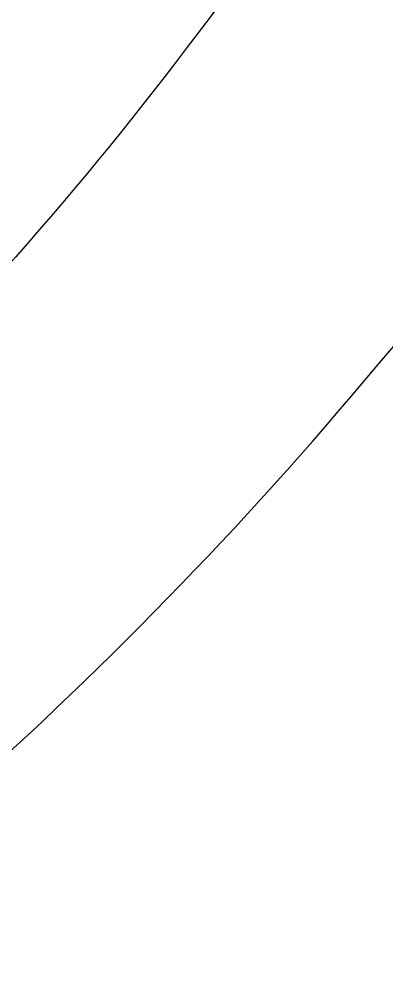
# Model space of a CAD drawing. Header units: millimetres. Extents: x 0 to 627661, y -95767 to 300888.
# Drawn here: x 508919.418 to 508920.412, y 26005.478 to 26008.092 of the extents above; entities that cross this region are included whole.
import ezdxf
from ezdxf.enums import TextEntityAlignment as Align

# ---------------------------------------------------------------- set-up
doc = ezdxf.new("R2018")
doc.units = ezdxf.units.MM
for name, color, linetype, lineweight in [('АР_Маркер экспликации', 239, 'Continuous', 13), ('АР_Номер помещения', 250, 'Continuous', 9), ('АР_Размеры', 175, 'Continuous', 9), ('АР_Сущ Несущая стена', 250, 'Continuous', 50)]:
    doc.layers.add(name, color=color, linetype=linetype, lineweight=lineweight)
doc.layers.add('АР_Названия помещений', color=124, linetype='Continuous', lineweight=5, plot=False)
doc.layers.add('АР_Помещения_площадь', color=19, linetype='Continuous', lineweight=9, plot=False)
doc.styles.add('ISOCPEUR', font='', dxfattribs={"height": 250})
doc.styles.get("Standard").update_dxf_attribs({"font": 'GOST.TTF'})
doc.styles.get('ISOCPEUR').set_extended_font_data('ISOCPEUR', italic=True)

# ---------------------------------------------------------------- blocks, each defined once
blk = doc.blocks.new('*U87')
at = {"color": 7, "style": 'ISOCPEUR', "width": 0.7, "flags": 1}
blk.add_attdef('КАТЕГОРИЯ', (-499.1655, -2092.1864), '', height=250, dxfattribs=at)
at = {"layer": 'АР_Номер помещения', "color": 7, "style": 'ISOCPEUR', "width": 0.7}
blk.add_attdef('НОМЕР_ПОМЕЩЕНИЯ', text='', height=300, dxfattribs=at).set_placement((-13874.5004, 6637.5515), align=Align.MIDDLE_CENTER)
at = {"layer": 'АР_Помещения_площадь', "color": 7, "lineweight": 30, "width": 0.7, "flags": 104}
blk.add_attdef('ИМЯ_ПОМЕЩЕНИЯ', text='', height=100, dxfattribs=at).set_placement((157.6277, 1217.1414), align=Align.MIDDLE_CENTER)
at = {"layer": 'АР_Помещения_площадь', "color": 7, "style": 'ISOCPEUR', "width": 0.7}
blk.add_attdef('ПЛОЩАДЬ_ПОМЕЩЕНИЯ', text='', height=200, dxfattribs=at).set_placement((-12654.5821, 407.6716), align=Align.MIDDLE_RIGHT)
blk = doc.blocks.new('*U85')
at = {"color": 7, "style": 'ISOCPEUR', "width": 0.7, "flags": 1}
blk.add_attdef('КАТЕГОРИЯ', (-499.1655, -2092.1864), '', height=250, dxfattribs=at)
at = {"layer": 'АР_Номер помещения', "color": 7, "style": 'ISOCPEUR', "width": 0.7}
blk.add_attdef('НОМЕР_ПОМЕЩЕНИЯ', text='', height=300, dxfattribs=at).set_placement((-17424.9012, 1870.773), align=Align.MIDDLE_CENTER)
at = {"layer": 'АР_Помещения_площадь', "color": 7, "lineweight": 30, "width": 0.7, "flags": 104}
blk.add_attdef('ИМЯ_ПОМЕЩЕНИЯ', text='', height=100, dxfattribs=at).set_placement((157.6277, 1217.1414), align=Align.MIDDLE_CENTER)
at = {"layer": 'АР_Помещения_площадь', "color": 7, "style": 'ISOCPEUR', "width": 0.7}
blk.add_attdef('ПЛОЩАДЬ_ПОМЕЩЕНИЯ', text='', height=200, dxfattribs=at).set_placement((-12452.8113, 399.3563), align=Align.MIDDLE_RIGHT)

msp = doc.modelspace()

# ---------------------------------------------------------------- linework, layer by layer
at = {"layer": 'АР_Размеры', "color": 5, "lineweight": 9, "ltscale": 100, "transparency": 33554687}
msp.add_lwpolyline([(508915.7177, 26015.3198), (508916.973, 26008.2368, 0.430028), (508917.3294, 26007.9724), (508918.0497, 26008.1001, 0.109814), (508918.1715, 26008.1507), (508920.0635, 26009.3528, -0.800036), (508920.5036, 26008.9529, -0.079083), (508918.5042, 26006.5462, 0.348803), (508918.3343, 26006.0782, 0.436125), (508919.2059, 26005.9371, 0.038423), (508920.3855, 26007.1488, -0.086853), (508921.9952, 26008.4981, -0.346763), (508922.3695, 26008.4498), (508922.9773, 26007.8146, 0.527877), (508923.4729, 26007.9024)], format="xyb", dxfattribs=at)
msp.add_lwpolyline([(508915.7177, 26015.3198), (508916.973, 26008.2368, 0.430028), (508917.3294, 26007.9724), (508918.0497, 26008.1001, 0.109814), (508918.1715, 26008.1507), (508920.0635, 26009.3528, -0.800036), (508920.5036, 26008.9529, -0.079083), (508918.5042, 26006.5462, 0.348803), (508918.3343, 26006.0782, 0.436125), (508919.2059, 26005.9371, 0.038423), (508920.3855, 26007.1488, -0.086853), (508921.9952, 26008.4981, -0.346763), (508922.3695, 26008.4498), (508922.9773, 26007.8146, 0.527877), (508923.4729, 26007.9024)], format="xyb", dxfattribs=at)
msp.add_lwpolyline([(508915.7177, 26015.3198), (508916.973, 26008.2368, 0.430028), (508917.3294, 26007.9724), (508918.0497, 26008.1001, 0.109814), (508918.1715, 26008.1507), (508920.0635, 26009.3528, -0.800036), (508920.5036, 26008.9529, -0.079083), (508918.5042, 26006.5462, 0.348803), (508918.3343, 26006.0782, 0.436125), (508919.2059, 26005.9371, 0.038423), (508920.3855, 26007.1488, -0.086853), (508921.9952, 26008.4981, -0.346763), (508922.3695, 26008.4498), (508922.9773, 26007.8146, 0.527877), (508923.4729, 26007.9024)], format="xyb", dxfattribs=at)
msp.add_lwpolyline([(508915.7177, 26015.3198), (508916.973, 26008.2368, 0.430028), (508917.3294, 26007.9724), (508918.0497, 26008.1001, 0.109814), (508918.1715, 26008.1507), (508920.0635, 26009.3528, -0.800036), (508920.5036, 26008.9529, -0.079083), (508918.5042, 26006.5462, 0.348803), (508918.3343, 26006.0782, 0.436125), (508919.2059, 26005.9371, 0.038423), (508920.3855, 26007.1488, -0.086853), (508921.9952, 26008.4981, -0.346763), (508922.3695, 26008.4498), (508922.9773, 26007.8146, 0.527877), (508923.4729, 26007.9024)], format="xyb", dxfattribs=at)
msp.add_lwpolyline([(508915.7177, 26015.3198), (508916.973, 26008.2368, 0.430028), (508917.3294, 26007.9724), (508918.0497, 26008.1001, 0.109814), (508918.1715, 26008.1507), (508920.0635, 26009.3528, -0.800036), (508920.5036, 26008.9529, -0.079083), (508918.5042, 26006.5462, 0.348803), (508918.3343, 26006.0782, 0.436125), (508919.2059, 26005.9371, 0.038423), (508920.3855, 26007.1488, -0.086853), (508921.9952, 26008.4981, -0.346763), (508922.3695, 26008.4498), (508922.9773, 26007.8146, 0.527877), (508923.4729, 26007.9024)], format="xyb", dxfattribs=at)
msp.add_lwpolyline([(508915.7177, 26015.3198), (508916.973, 26008.2368, 0.430028), (508917.3294, 26007.9724), (508918.0497, 26008.1001, 0.109814), (508918.1715, 26008.1507), (508920.0635, 26009.3528, -0.800036), (508920.5036, 26008.9529, -0.079083), (508918.5042, 26006.5462, 0.348803), (508918.3343, 26006.0782, 0.436125), (508919.2059, 26005.9371, 0.038423), (508920.3855, 26007.1488, -0.086853), (508921.9952, 26008.4981, -0.346763), (508922.3695, 26008.4498), (508922.9773, 26007.8146, 0.527877), (508923.4729, 26007.9024)], format="xyb", dxfattribs=at)
msp.add_lwpolyline([(508915.7177, 26015.3198), (508916.973, 26008.2368, 0.430028), (508917.3294, 26007.9724), (508918.0497, 26008.1001, 0.109814), (508918.1715, 26008.1507), (508920.0635, 26009.3528, -0.800036), (508920.5036, 26008.9529, -0.079083), (508918.5042, 26006.5462, 0.348803), (508918.3343, 26006.0782, 0.436125), (508919.2059, 26005.9371, 0.038423), (508920.3855, 26007.1488, -0.086853), (508921.9952, 26008.4981, -0.346763), (508922.3695, 26008.4498), (508922.9773, 26007.8146, 0.527877), (508923.4729, 26007.9024)], format="xyb", dxfattribs=at)
msp.add_lwpolyline([(508915.7177, 26015.3198), (508916.973, 26008.2368, 0.430028), (508917.3294, 26007.9724), (508918.0497, 26008.1001, 0.109814), (508918.1715, 26008.1507), (508920.0635, 26009.3528, -0.800036), (508920.5036, 26008.9529, -0.079083), (508918.5042, 26006.5462, 0.348803), (508918.3343, 26006.0782, 0.436125), (508919.2059, 26005.9371, 0.038423), (508920.3855, 26007.1488, -0.086853), (508921.9952, 26008.4981, -0.346763), (508922.3695, 26008.4498), (508922.9773, 26007.8146, 0.527877), (508923.4729, 26007.9024)], format="xyb", dxfattribs=at)
msp.add_lwpolyline([(508915.7177, 26015.3198), (508916.973, 26008.2368, 0.430028), (508917.3294, 26007.9724), (508918.0497, 26008.1001, 0.109814), (508918.1715, 26008.1507), (508920.0635, 26009.3528, -0.800036), (508920.5036, 26008.9529, -0.079083), (508918.5042, 26006.5462, 0.348803), (508918.3343, 26006.0782, 0.436125), (508919.2059, 26005.9371, 0.038423), (508920.3855, 26007.1488, -0.086853), (508921.9952, 26008.4981, -0.346763), (508922.3695, 26008.4498), (508922.9773, 26007.8146, 0.527877), (508923.4729, 26007.9024)], format="xyb", dxfattribs=at)
msp.add_lwpolyline([(508915.7177, 26015.3198), (508916.973, 26008.2368, 0.430028), (508917.3294, 26007.9724), (508918.0497, 26008.1001, 0.109814), (508918.1715, 26008.1507), (508920.0635, 26009.3528, -0.800036), (508920.5036, 26008.9529, -0.079083), (508918.5042, 26006.5462, 0.348803), (508918.3343, 26006.0782, 0.436125), (508919.2059, 26005.9371, 0.038423), (508920.3855, 26007.1488, -0.086853), (508921.9952, 26008.4981, -0.346763), (508922.3695, 26008.4498), (508922.9773, 26007.8146, 0.527877), (508923.4729, 26007.9024)], format="xyb", dxfattribs=at)
msp.add_lwpolyline([(508915.7177, 26015.3198), (508916.973, 26008.2368, 0.430028), (508917.3294, 26007.9724), (508918.0497, 26008.1001, 0.109814), (508918.1715, 26008.1507), (508920.0635, 26009.3528, -0.800036), (508920.5036, 26008.9529, -0.079083), (508918.5042, 26006.5462, 0.348803), (508918.3343, 26006.0782, 0.436125), (508919.2059, 26005.9371, 0.038423), (508920.3855, 26007.1488, -0.086853), (508921.9952, 26008.4981, -0.346763), (508922.3695, 26008.4498), (508922.9773, 26007.8146, 0.527877), (508923.4729, 26007.9024)], format="xyb", dxfattribs=at)
msp.add_lwpolyline([(508915.7177, 26015.3198), (508916.973, 26008.2368, 0.430028), (508917.3294, 26007.9724), (508918.0497, 26008.1001, 0.109814), (508918.1715, 26008.1507), (508920.0635, 26009.3528, -0.800036), (508920.5036, 26008.9529, -0.079083), (508918.5042, 26006.5462, 0.348803), (508918.3343, 26006.0782, 0.436125), (508919.2059, 26005.9371, 0.038423), (508920.3855, 26007.1488, -0.086853), (508921.9952, 26008.4981, -0.346763), (508922.3695, 26008.4498), (508922.9773, 26007.8146, 0.527877), (508923.4729, 26007.9024)], format="xyb", dxfattribs=at)
msp.add_lwpolyline([(508915.7177, 26015.3198), (508916.973, 26008.2368, 0.430028), (508917.3294, 26007.9724), (508918.0497, 26008.1001, 0.109814), (508918.1715, 26008.1507), (508920.0635, 26009.3528, -0.800036), (508920.5036, 26008.9529, -0.079083), (508918.5042, 26006.5462, 0.348803), (508918.3343, 26006.0782, 0.436125), (508919.2059, 26005.9371, 0.038423), (508920.3855, 26007.1488, -0.086853), (508921.9952, 26008.4981, -0.346763), (508922.3695, 26008.4498), (508922.9773, 26007.8146, 0.527877), (508923.4729, 26007.9024)], format="xyb", dxfattribs=at)
msp.add_lwpolyline([(508915.7177, 26015.3198), (508916.973, 26008.2368, 0.430028), (508917.3294, 26007.9724), (508918.0497, 26008.1001, 0.109814), (508918.1715, 26008.1507), (508920.0635, 26009.3528, -0.800036), (508920.5036, 26008.9529, -0.079083), (508918.5042, 26006.5462, 0.348803), (508918.3343, 26006.0782, 0.436125), (508919.2059, 26005.9371, 0.038423), (508920.3855, 26007.1488, -0.086853), (508921.9952, 26008.4981, -0.346763), (508922.3695, 26008.4498), (508922.9773, 26007.8146, 0.527877), (508923.4729, 26007.9024)], format="xyb", dxfattribs=at)
msp.add_lwpolyline([(508915.7177, 26015.3198), (508916.973, 26008.2368, 0.430028), (508917.3294, 26007.9724), (508918.0497, 26008.1001, 0.109814), (508918.1715, 26008.1507), (508920.0635, 26009.3528, -0.800036), (508920.5036, 26008.9529, -0.079083), (508918.5042, 26006.5462, 0.348803), (508918.3343, 26006.0782, 0.436125), (508919.2059, 26005.9371, 0.038423), (508920.3855, 26007.1488, -0.086853), (508921.9952, 26008.4981, -0.346763), (508922.3695, 26008.4498), (508922.9773, 26007.8146, 0.527877), (508923.4729, 26007.9024)], format="xyb", dxfattribs=at)
msp.add_lwpolyline([(508915.7177, 26015.3198), (508916.973, 26008.2368, 0.430028), (508917.3294, 26007.9724), (508918.0497, 26008.1001, 0.109814), (508918.1715, 26008.1507), (508920.0635, 26009.3528, -0.800036), (508920.5036, 26008.9529, -0.079083), (508918.5042, 26006.5462, 0.348803), (508918.3343, 26006.0782, 0.436125), (508919.2059, 26005.9371, 0.038423), (508920.3855, 26007.1488, -0.086853), (508921.9952, 26008.4981, -0.346763), (508922.3695, 26008.4498), (508922.9773, 26007.8146, 0.527877), (508923.4729, 26007.9024)], format="xyb", dxfattribs=at)
msp.add_lwpolyline([(508915.7177, 26015.3198), (508916.973, 26008.2368, 0.430028), (508917.3294, 26007.9724), (508918.0497, 26008.1001, 0.109814), (508918.1715, 26008.1507), (508920.0635, 26009.3528, -0.800036), (508920.5036, 26008.9529, -0.079083), (508918.5042, 26006.5462, 0.348803), (508918.3343, 26006.0782, 0.436125), (508919.2059, 26005.9371, 0.038423), (508920.3855, 26007.1488, -0.086853), (508921.9952, 26008.4981, -0.346763), (508922.3695, 26008.4498), (508922.9773, 26007.8146, 0.527877), (508923.4729, 26007.9024)], format="xyb", dxfattribs=at)
msp.add_lwpolyline([(508915.7177, 26015.3198), (508916.973, 26008.2368, 0.430028), (508917.3294, 26007.9724), (508918.0497, 26008.1001, 0.109814), (508918.1715, 26008.1507), (508920.0635, 26009.3528, -0.800036), (508920.5036, 26008.9529, -0.079083), (508918.5042, 26006.5462, 0.348803), (508918.3343, 26006.0782, 0.436125), (508919.2059, 26005.9371, 0.038423), (508920.3855, 26007.1488, -0.086853), (508921.9952, 26008.4981, -0.346763), (508922.3695, 26008.4498), (508922.9773, 26007.8146, 0.527877), (508923.4729, 26007.9024)], format="xyb", dxfattribs=at)
msp.add_lwpolyline([(508915.7177, 26015.3198), (508916.973, 26008.2368, 0.430028), (508917.3294, 26007.9724), (508918.0497, 26008.1001, 0.109814), (508918.1715, 26008.1507), (508920.0635, 26009.3528, -0.800036), (508920.5036, 26008.9529, -0.079083), (508918.5042, 26006.5462, 0.348803), (508918.3343, 26006.0782, 0.436125), (508919.2059, 26005.9371, 0.038423), (508920.3855, 26007.1488, -0.086853), (508921.9952, 26008.4981, -0.346763), (508922.3695, 26008.4498), (508922.9773, 26007.8146, 0.527877), (508923.4729, 26007.9024)], format="xyb", dxfattribs=at)
msp.add_lwpolyline([(508915.7177, 26015.3198), (508916.973, 26008.2368, 0.430028), (508917.3294, 26007.9724), (508918.0497, 26008.1001, 0.109814), (508918.1715, 26008.1507), (508920.0635, 26009.3528, -0.800036), (508920.5036, 26008.9529, -0.079083), (508918.5042, 26006.5462, 0.348803), (508918.3343, 26006.0782, 0.436125), (508919.2059, 26005.9371, 0.038423), (508920.3855, 26007.1488, -0.086853), (508921.9952, 26008.4981, -0.346763), (508922.3695, 26008.4498), (508922.9773, 26007.8146, 0.527877), (508923.4729, 26007.9024)], format="xyb", dxfattribs=at)
msp.add_lwpolyline([(508915.7177, 26015.3198), (508916.973, 26008.2368, 0.430028), (508917.3294, 26007.9724), (508918.0497, 26008.1001, 0.109814), (508918.1715, 26008.1507), (508920.0635, 26009.3528, -0.800036), (508920.5036, 26008.9529, -0.079083), (508918.5042, 26006.5462, 0.348803), (508918.3343, 26006.0782, 0.436125), (508919.2059, 26005.9371, 0.038423), (508920.3855, 26007.1488, -0.086853), (508921.9952, 26008.4981, -0.346763), (508922.3695, 26008.4498), (508922.9773, 26007.8146, 0.527877), (508923.4729, 26007.9024)], format="xyb", dxfattribs=at)
msp.add_lwpolyline([(508915.7177, 26015.3198), (508916.973, 26008.2368, 0.430028), (508917.3294, 26007.9724), (508918.0497, 26008.1001, 0.109814), (508918.1715, 26008.1507), (508920.0635, 26009.3528, -0.800036), (508920.5036, 26008.9529, -0.079083), (508918.5042, 26006.5462, 0.348803), (508918.3343, 26006.0782, 0.436125), (508919.2059, 26005.9371, 0.038423), (508920.3855, 26007.1488, -0.086853), (508921.9952, 26008.4981, -0.346763), (508922.3695, 26008.4498), (508922.9773, 26007.8146, 0.527877), (508923.4729, 26007.9024)], format="xyb", dxfattribs=at)
msp.add_lwpolyline([(508915.7177, 26015.3198), (508916.973, 26008.2368, 0.430028), (508917.3294, 26007.9724), (508918.0497, 26008.1001, 0.109814), (508918.1715, 26008.1507), (508920.0635, 26009.3528, -0.800036), (508920.5036, 26008.9529, -0.079083), (508918.5042, 26006.5462, 0.348803), (508918.3343, 26006.0782, 0.436125), (508919.2059, 26005.9371, 0.038423), (508920.3855, 26007.1488, -0.086853), (508921.9952, 26008.4981, -0.346763), (508922.3695, 26008.4498), (508922.9773, 26007.8146, 0.527877), (508923.4729, 26007.9024)], format="xyb", dxfattribs=at)
msp.add_lwpolyline([(508915.7177, 26015.3198), (508916.973, 26008.2368, 0.430028), (508917.3294, 26007.9724), (508918.0497, 26008.1001, 0.109814), (508918.1715, 26008.1507), (508920.0635, 26009.3528, -0.800036), (508920.5036, 26008.9529, -0.079083), (508918.5042, 26006.5462, 0.348803), (508918.3343, 26006.0782, 0.436125), (508919.2059, 26005.9371, 0.038423), (508920.3855, 26007.1488, -0.086853), (508921.9952, 26008.4981, -0.346763), (508922.3695, 26008.4498), (508922.9773, 26007.8146, 0.527877), (508923.4729, 26007.9024)], format="xyb", dxfattribs=at)
msp.add_lwpolyline([(508915.7177, 26015.3198), (508916.973, 26008.2368, 0.430028), (508917.3294, 26007.9724), (508918.0497, 26008.1001, 0.109814), (508918.1715, 26008.1507), (508920.0635, 26009.3528, -0.800036), (508920.5036, 26008.9529, -0.079083), (508918.5042, 26006.5462, 0.348803), (508918.3343, 26006.0782, 0.436125), (508919.2059, 26005.9371, 0.038423), (508920.3855, 26007.1488, -0.086853), (508921.9952, 26008.4981, -0.346763), (508922.3695, 26008.4498), (508922.9773, 26007.8146, 0.527877), (508923.4729, 26007.9024)], format="xyb", dxfattribs=at)
msp.add_lwpolyline([(508915.7177, 26015.3198), (508916.973, 26008.2368, 0.430028), (508917.3294, 26007.9724), (508918.0497, 26008.1001, 0.109814), (508918.1715, 26008.1507), (508920.0635, 26009.3528, -0.800036), (508920.5036, 26008.9529, -0.079083), (508918.5042, 26006.5462, 0.348803), (508918.3343, 26006.0782, 0.436125), (508919.2059, 26005.9371, 0.038423), (508920.3855, 26007.1488, -0.086853), (508921.9952, 26008.4981, -0.346763), (508922.3695, 26008.4498), (508922.9773, 26007.8146, 0.527877), (508923.4729, 26007.9024)], format="xyb", dxfattribs=at)
msp.add_lwpolyline([(508915.7177, 26015.3198), (508916.973, 26008.2368, 0.430028), (508917.3294, 26007.9724), (508918.0497, 26008.1001, 0.109814), (508918.1715, 26008.1507), (508920.0635, 26009.3528, -0.800036), (508920.5036, 26008.9529, -0.079083), (508918.5042, 26006.5462, 0.348803), (508918.3343, 26006.0782, 0.436125), (508919.2059, 26005.9371, 0.038423), (508920.3855, 26007.1488, -0.086853), (508921.9952, 26008.4981, -0.346763), (508922.3695, 26008.4498), (508922.9773, 26007.8146, 0.527877), (508923.4729, 26007.9024)], format="xyb", dxfattribs=at)
msp.add_lwpolyline([(508915.7177, 26015.3198), (508916.973, 26008.2368, 0.430028), (508917.3294, 26007.9724), (508918.0497, 26008.1001, 0.109814), (508918.1715, 26008.1507), (508920.0635, 26009.3528, -0.800036), (508920.5036, 26008.9529, -0.079083), (508918.5042, 26006.5462, 0.348803), (508918.3343, 26006.0782, 0.436125), (508919.2059, 26005.9371, 0.038423), (508920.3855, 26007.1488, -0.086853), (508921.9952, 26008.4981, -0.346763), (508922.3695, 26008.4498), (508922.9773, 26007.8146, 0.527877), (508923.4729, 26007.9024)], format="xyb", dxfattribs=at)
msp.add_lwpolyline([(508915.7177, 26015.3198), (508916.973, 26008.2368, 0.430028), (508917.3294, 26007.9724), (508918.0497, 26008.1001, 0.109814), (508918.1715, 26008.1507), (508920.0635, 26009.3528, -0.800036), (508920.5036, 26008.9529, -0.079083), (508918.5042, 26006.5462, 0.348803), (508918.3343, 26006.0782, 0.436125), (508919.2059, 26005.9371, 0.038423), (508920.3855, 26007.1488, -0.086853), (508921.9952, 26008.4981, -0.346763), (508922.3695, 26008.4498), (508922.9773, 26007.8146, 0.527877), (508923.4729, 26007.9024)], format="xyb", dxfattribs=at)
msp.add_lwpolyline([(508915.7177, 26015.3198), (508916.973, 26008.2368, 0.430028), (508917.3294, 26007.9724), (508918.0497, 26008.1001, 0.109814), (508918.1715, 26008.1507), (508920.0635, 26009.3528, -0.800036), (508920.5036, 26008.9529, -0.079083), (508918.5042, 26006.5462, 0.348803), (508918.3343, 26006.0782, 0.436125), (508919.2059, 26005.9371, 0.038423), (508920.3855, 26007.1488, -0.086853), (508921.9952, 26008.4981, -0.346763), (508922.3695, 26008.4498), (508922.9773, 26007.8146, 0.527877), (508923.4729, 26007.9024)], format="xyb", dxfattribs=at)
msp.add_lwpolyline([(508915.7177, 26015.3198), (508916.973, 26008.2368, 0.430028), (508917.3294, 26007.9724), (508918.0497, 26008.1001, 0.109814), (508918.1715, 26008.1507), (508920.0635, 26009.3528, -0.800036), (508920.5036, 26008.9529, -0.079083), (508918.5042, 26006.5462, 0.348803), (508918.3343, 26006.0782, 0.436125), (508919.2059, 26005.9371, 0.038423), (508920.3855, 26007.1488, -0.086853), (508921.9952, 26008.4981, -0.346763), (508922.3695, 26008.4498), (508922.9773, 26007.8146, 0.527877), (508923.4729, 26007.9024)], format="xyb", dxfattribs=at)
msp.add_lwpolyline([(508915.7177, 26015.3198), (508916.973, 26008.2368, 0.430028), (508917.3294, 26007.9724), (508918.0497, 26008.1001, 0.109814), (508918.1715, 26008.1507), (508920.0635, 26009.3528, -0.800036), (508920.5036, 26008.9529, -0.079083), (508918.5042, 26006.5462, 0.348803), (508918.3343, 26006.0782, 0.436125), (508919.2059, 26005.9371, 0.038423), (508920.3855, 26007.1488, -0.086853), (508921.9952, 26008.4981, -0.346763), (508922.3695, 26008.4498), (508922.9773, 26007.8146, 0.527877), (508923.4729, 26007.9024)], format="xyb", dxfattribs=at)
msp.add_lwpolyline([(508915.7177, 26015.3198), (508916.973, 26008.2368, 0.430028), (508917.3294, 26007.9724), (508918.0497, 26008.1001, 0.109814), (508918.1715, 26008.1507), (508920.0635, 26009.3528, -0.800036), (508920.5036, 26008.9529, -0.079083), (508918.5042, 26006.5462, 0.348803), (508918.3343, 26006.0782, 0.436125), (508919.2059, 26005.9371, 0.038423), (508920.3855, 26007.1488, -0.086853), (508921.9952, 26008.4981, -0.346763), (508922.3695, 26008.4498), (508922.9773, 26007.8146, 0.527877), (508923.4729, 26007.9024)], format="xyb", dxfattribs=at)
msp.add_lwpolyline([(508915.7177, 26015.3198), (508916.973, 26008.2368, 0.430028), (508917.3294, 26007.9724), (508918.0497, 26008.1001, 0.109814), (508918.1715, 26008.1507), (508920.0635, 26009.3528, -0.800036), (508920.5036, 26008.9529, -0.079083), (508918.5042, 26006.5462, 0.348803), (508918.3343, 26006.0782, 0.436125), (508919.2059, 26005.9371, 0.038423), (508920.3855, 26007.1488, -0.086853), (508921.9952, 26008.4981, -0.346763), (508922.3695, 26008.4498), (508922.9773, 26007.8146, 0.527877), (508923.4729, 26007.9024)], format="xyb", dxfattribs=at)
msp.add_lwpolyline([(508915.7177, 26015.3198), (508916.973, 26008.2368, 0.430028), (508917.3294, 26007.9724), (508918.0497, 26008.1001, 0.109814), (508918.1715, 26008.1507), (508920.0635, 26009.3528, -0.800036), (508920.5036, 26008.9529, -0.079083), (508918.5042, 26006.5462, 0.348803), (508918.3343, 26006.0782, 0.436125), (508919.2059, 26005.9371, 0.038423), (508920.3855, 26007.1488, -0.086853), (508921.9952, 26008.4981, -0.346763), (508922.3695, 26008.4498), (508922.9773, 26007.8146, 0.527877), (508923.4729, 26007.9024)], format="xyb", dxfattribs=at)
msp.add_lwpolyline([(508915.7177, 26015.3198), (508916.973, 26008.2368, 0.430028), (508917.3294, 26007.9724), (508918.0497, 26008.1001, 0.109814), (508918.1715, 26008.1507), (508920.0635, 26009.3528, -0.800036), (508920.5036, 26008.9529, -0.079083), (508918.5042, 26006.5462, 0.348803), (508918.3343, 26006.0782, 0.436125), (508919.2059, 26005.9371, 0.038423), (508920.3855, 26007.1488, -0.086853), (508921.9952, 26008.4981, -0.346763), (508922.3695, 26008.4498), (508922.9773, 26007.8146, 0.527877), (508923.4729, 26007.9024)], format="xyb", dxfattribs=at)
msp.add_lwpolyline([(508915.7177, 26015.3198), (508916.973, 26008.2368, 0.430028), (508917.3294, 26007.9724), (508918.0497, 26008.1001, 0.109814), (508918.1715, 26008.1507), (508920.0635, 26009.3528, -0.800036), (508920.5036, 26008.9529, -0.079083), (508918.5042, 26006.5462, 0.348803), (508918.3343, 26006.0782, 0.436125), (508919.2059, 26005.9371, 0.038423), (508920.3855, 26007.1488, -0.086853), (508921.9952, 26008.4981, -0.346763), (508922.3695, 26008.4498), (508922.9773, 26007.8146, 0.527877), (508923.4729, 26007.9024)], format="xyb", dxfattribs=at)
msp.add_lwpolyline([(508915.7177, 26015.3198), (508916.973, 26008.2368, 0.430028), (508917.3294, 26007.9724), (508918.0497, 26008.1001, 0.109814), (508918.1715, 26008.1507), (508920.0635, 26009.3528, -0.800036), (508920.5036, 26008.9529, -0.079083), (508918.5042, 26006.5462, 0.348803), (508918.3343, 26006.0782, 0.436125), (508919.2059, 26005.9371, 0.038423), (508920.3855, 26007.1488, -0.086853), (508921.9952, 26008.4981, -0.346763), (508922.3695, 26008.4498), (508922.9773, 26007.8146, 0.527877), (508923.4729, 26007.9024)], format="xyb", dxfattribs=at)
msp.add_lwpolyline([(508915.7177, 26015.3198), (508916.973, 26008.2368, 0.430028), (508917.3294, 26007.9724), (508918.0497, 26008.1001, 0.109814), (508918.1715, 26008.1507), (508920.0635, 26009.3528, -0.800036), (508920.5036, 26008.9529, -0.079083), (508918.5042, 26006.5462, 0.348803), (508918.3343, 26006.0782, 0.436125), (508919.2059, 26005.9371, 0.038423), (508920.3855, 26007.1488, -0.086853), (508921.9952, 26008.4981, -0.346763), (508922.3695, 26008.4498), (508922.9773, 26007.8146, 0.527877), (508923.4729, 26007.9024)], format="xyb", dxfattribs=at)
msp.add_lwpolyline([(508915.7177, 26015.3198), (508916.973, 26008.2368, 0.430028), (508917.3294, 26007.9724), (508918.0497, 26008.1001, 0.109814), (508918.1715, 26008.1507), (508920.0635, 26009.3528, -0.800036), (508920.5036, 26008.9529, -0.079083), (508918.5042, 26006.5462, 0.348803), (508918.3343, 26006.0782, 0.436125), (508919.2059, 26005.9371, 0.038423), (508920.3855, 26007.1488, -0.086853), (508921.9952, 26008.4981, -0.346763), (508922.3695, 26008.4498), (508922.9773, 26007.8146, 0.527877), (508923.4729, 26007.9024)], format="xyb", dxfattribs=at)
msp.add_lwpolyline([(508915.7177, 26015.3198), (508916.973, 26008.2368, 0.430028), (508917.3294, 26007.9724), (508918.0497, 26008.1001, 0.109814), (508918.1715, 26008.1507), (508920.0635, 26009.3528, -0.800036), (508920.5036, 26008.9529, -0.079083), (508918.5042, 26006.5462, 0.348803), (508918.3343, 26006.0782, 0.436125), (508919.2059, 26005.9371, 0.038423), (508920.3855, 26007.1488, -0.086853), (508921.9952, 26008.4981, -0.346763), (508922.3695, 26008.4498), (508922.9773, 26007.8146, 0.527877), (508923.4729, 26007.9024)], format="xyb", dxfattribs=at)
msp.add_lwpolyline([(508915.7177, 26015.3198), (508916.973, 26008.2368, 0.430028), (508917.3294, 26007.9724), (508918.0497, 26008.1001, 0.109814), (508918.1715, 26008.1507), (508920.0635, 26009.3528, -0.800036), (508920.5036, 26008.9529, -0.079083), (508918.5042, 26006.5462, 0.348803), (508918.3343, 26006.0782, 0.436125), (508919.2059, 26005.9371, 0.038423), (508920.3855, 26007.1488, -0.086853), (508921.9952, 26008.4981, -0.346763), (508922.3695, 26008.4498), (508922.9773, 26007.8146, 0.527877), (508923.4729, 26007.9024)], format="xyb", dxfattribs=at)
msp.add_lwpolyline([(508915.7177, 26015.3198), (508916.973, 26008.2368, 0.430028), (508917.3294, 26007.9724), (508918.0497, 26008.1001, 0.109814), (508918.1715, 26008.1507), (508920.0635, 26009.3528, -0.800036), (508920.5036, 26008.9529, -0.079083), (508918.5042, 26006.5462, 0.348803), (508918.3343, 26006.0782, 0.436125), (508919.2059, 26005.9371, 0.038423), (508920.3855, 26007.1488, -0.086853), (508921.9952, 26008.4981, -0.346763), (508922.3695, 26008.4498), (508922.9773, 26007.8146, 0.527877), (508923.4729, 26007.9024)], format="xyb", dxfattribs=at)
msp.add_lwpolyline([(508915.7177, 26015.3198), (508916.973, 26008.2368, 0.430028), (508917.3294, 26007.9724), (508918.0497, 26008.1001, 0.109814), (508918.1715, 26008.1507), (508920.0635, 26009.3528, -0.800036), (508920.5036, 26008.9529, -0.079083), (508918.5042, 26006.5462, 0.348803), (508918.3343, 26006.0782, 0.436125), (508919.2059, 26005.9371, 0.038423), (508920.3855, 26007.1488, -0.086853), (508921.9952, 26008.4981, -0.346763), (508922.3695, 26008.4498), (508922.9773, 26007.8146, 0.527877), (508923.4729, 26007.9024)], format="xyb", dxfattribs=at)
msp.add_lwpolyline([(508915.7177, 26015.3198), (508916.973, 26008.2368, 0.430028), (508917.3294, 26007.9724), (508918.0497, 26008.1001, 0.109814), (508918.1715, 26008.1507), (508920.0635, 26009.3528, -0.800036), (508920.5036, 26008.9529, -0.079083), (508918.5042, 26006.5462, 0.348803), (508918.3343, 26006.0782, 0.436125), (508919.2059, 26005.9371, 0.038423), (508920.3855, 26007.1488, -0.086853), (508921.9952, 26008.4981, -0.346763), (508922.3695, 26008.4498), (508922.9773, 26007.8146, 0.527877), (508923.4729, 26007.9024)], format="xyb", dxfattribs=at)
msp.add_lwpolyline([(508915.7177, 26015.3198), (508916.973, 26008.2368, 0.430028), (508917.3294, 26007.9724), (508918.0497, 26008.1001, 0.109814), (508918.1715, 26008.1507), (508920.0635, 26009.3528, -0.800036), (508920.5036, 26008.9529, -0.079083), (508918.5042, 26006.5462, 0.348803), (508918.3343, 26006.0782, 0.436125), (508919.2059, 26005.9371, 0.038423), (508920.3855, 26007.1488, -0.086853), (508921.9952, 26008.4981, -0.346763), (508922.3695, 26008.4498), (508922.9773, 26007.8146, 0.527877), (508923.4729, 26007.9024)], format="xyb", dxfattribs=at)
msp.add_lwpolyline([(508915.7177, 26015.3198), (508916.973, 26008.2368, 0.430028), (508917.3294, 26007.9724), (508918.0497, 26008.1001, 0.109814), (508918.1715, 26008.1507), (508920.0635, 26009.3528, -0.800036), (508920.5036, 26008.9529, -0.079083), (508918.5042, 26006.5462, 0.348803), (508918.3343, 26006.0782, 0.436125), (508919.2059, 26005.9371, 0.038423), (508920.3855, 26007.1488, -0.086853), (508921.9952, 26008.4981, -0.346763), (508922.3695, 26008.4498), (508922.9773, 26007.8146, 0.527877), (508923.4729, 26007.9024)], format="xyb", dxfattribs=at)
msp.add_lwpolyline([(508915.7177, 26015.3198), (508916.973, 26008.2368, 0.430028), (508917.3294, 26007.9724), (508918.0497, 26008.1001, 0.109814), (508918.1715, 26008.1507), (508920.0635, 26009.3528, -0.800036), (508920.5036, 26008.9529, -0.079083), (508918.5042, 26006.5462, 0.348803), (508918.3343, 26006.0782, 0.436125), (508919.2059, 26005.9371, 0.038423), (508920.3855, 26007.1488, -0.086853), (508921.9952, 26008.4981, -0.346763), (508922.3695, 26008.4498), (508922.9773, 26007.8146, 0.527877), (508923.4729, 26007.9024)], format="xyb", dxfattribs=at)
msp.add_lwpolyline([(508915.7177, 26015.3198), (508916.973, 26008.2368, 0.430028), (508917.3294, 26007.9724), (508918.0497, 26008.1001, 0.109814), (508918.1715, 26008.1507), (508920.0635, 26009.3528, -0.800036), (508920.5036, 26008.9529, -0.079083), (508918.5042, 26006.5462, 0.348803), (508918.3343, 26006.0782, 0.436125), (508919.2059, 26005.9371, 0.038423), (508920.3855, 26007.1488, -0.086853), (508921.9952, 26008.4981, -0.346763), (508922.3695, 26008.4498), (508922.9773, 26007.8146, 0.527877), (508923.4729, 26007.9024)], format="xyb", dxfattribs=at)
msp.add_lwpolyline([(508915.7177, 26015.3198), (508916.973, 26008.2368, 0.430028), (508917.3294, 26007.9724), (508918.0497, 26008.1001, 0.109814), (508918.1715, 26008.1507), (508920.0635, 26009.3528, -0.800036), (508920.5036, 26008.9529, -0.079083), (508918.5042, 26006.5462, 0.348803), (508918.3343, 26006.0782, 0.436125), (508919.2059, 26005.9371, 0.038423), (508920.3855, 26007.1488, -0.086853), (508921.9952, 26008.4981, -0.346763), (508922.3695, 26008.4498), (508922.9773, 26007.8146, 0.527877), (508923.4729, 26007.9024)], format="xyb", dxfattribs=at)
msp.add_lwpolyline([(508915.7177, 26015.3198), (508916.973, 26008.2368, 0.430028), (508917.3294, 26007.9724), (508918.0497, 26008.1001, 0.109814), (508918.1715, 26008.1507), (508920.0635, 26009.3528, -0.800036), (508920.5036, 26008.9529, -0.079083), (508918.5042, 26006.5462, 0.348803), (508918.3343, 26006.0782, 0.436125), (508919.2059, 26005.9371, 0.038423), (508920.3855, 26007.1488, -0.086853), (508921.9952, 26008.4981, -0.346763), (508922.3695, 26008.4498), (508922.9773, 26007.8146, 0.527877), (508923.4729, 26007.9024)], format="xyb", dxfattribs=at)
msp.add_lwpolyline([(508915.7177, 26015.3198), (508916.973, 26008.2368, 0.430028), (508917.3294, 26007.9724), (508918.0497, 26008.1001, 0.109814), (508918.1715, 26008.1507), (508920.0635, 26009.3528, -0.800036), (508920.5036, 26008.9529, -0.079083), (508918.5042, 26006.5462, 0.348803), (508918.3343, 26006.0782, 0.436125), (508919.2059, 26005.9371, 0.038423), (508920.3855, 26007.1488, -0.086853), (508921.9952, 26008.4981, -0.346763), (508922.3695, 26008.4498), (508922.9773, 26007.8146, 0.527877), (508923.4729, 26007.9024)], format="xyb", dxfattribs=at)
msp.add_lwpolyline([(508915.7177, 26015.3198), (508916.973, 26008.2368, 0.430028), (508917.3294, 26007.9724), (508918.0497, 26008.1001, 0.109814), (508918.1715, 26008.1507), (508920.0635, 26009.3528, -0.800036), (508920.5036, 26008.9529, -0.079083), (508918.5042, 26006.5462, 0.348803), (508918.3343, 26006.0782, 0.436125), (508919.2059, 26005.9371, 0.038423), (508920.3855, 26007.1488, -0.086853), (508921.9952, 26008.4981, -0.346763), (508922.3695, 26008.4498), (508922.9773, 26007.8146, 0.527877), (508923.4729, 26007.9024)], format="xyb", dxfattribs=at)
msp.add_lwpolyline([(508915.7177, 26015.3198), (508916.973, 26008.2368, 0.430028), (508917.3294, 26007.9724), (508918.0497, 26008.1001, 0.109814), (508918.1715, 26008.1507), (508920.0635, 26009.3528, -0.800036), (508920.5036, 26008.9529, -0.079083), (508918.5042, 26006.5462, 0.348803), (508918.3343, 26006.0782, 0.436125), (508919.2059, 26005.9371, 0.038423), (508920.3855, 26007.1488, -0.086853), (508921.9952, 26008.4981, -0.346763), (508922.3695, 26008.4498), (508922.9773, 26007.8146, 0.527877), (508923.4729, 26007.9024)], format="xyb", dxfattribs=at)
msp.add_lwpolyline([(508915.7177, 26015.3198), (508916.973, 26008.2368, 0.430028), (508917.3294, 26007.9724), (508918.0497, 26008.1001, 0.109814), (508918.1715, 26008.1507), (508920.0635, 26009.3528, -0.800036), (508920.5036, 26008.9529, -0.079083), (508918.5042, 26006.5462, 0.348803), (508918.3343, 26006.0782, 0.436125), (508919.2059, 26005.9371, 0.038423), (508920.3855, 26007.1488, -0.086853), (508921.9952, 26008.4981, -0.346763), (508922.3695, 26008.4498), (508922.9773, 26007.8146, 0.527877), (508923.4729, 26007.9024)], format="xyb", dxfattribs=at)
msp.add_lwpolyline([(508915.7177, 26015.3198), (508916.973, 26008.2368, 0.430028), (508917.3294, 26007.9724), (508918.0497, 26008.1001, 0.109814), (508918.1715, 26008.1507), (508920.0635, 26009.3528, -0.800036), (508920.5036, 26008.9529, -0.079083), (508918.5042, 26006.5462, 0.348803), (508918.3343, 26006.0782, 0.436125), (508919.2059, 26005.9371, 0.038423), (508920.3855, 26007.1488, -0.086853), (508921.9952, 26008.4981, -0.346763), (508922.3695, 26008.4498), (508922.9773, 26007.8146, 0.527877), (508923.4729, 26007.9024)], format="xyb", dxfattribs=at)
msp.add_lwpolyline([(508915.7177, 26015.3198), (508916.973, 26008.2368, 0.430028), (508917.3294, 26007.9724), (508918.0497, 26008.1001, 0.109814), (508918.1715, 26008.1507), (508920.0635, 26009.3528, -0.800036), (508920.5036, 26008.9529, -0.079083), (508918.5042, 26006.5462, 0.348803), (508918.3343, 26006.0782, 0.436125), (508919.2059, 26005.9371, 0.038423), (508920.3855, 26007.1488, -0.086853), (508921.9952, 26008.4981, -0.346763), (508922.3695, 26008.4498), (508922.9773, 26007.8146, 0.527877), (508923.4729, 26007.9024)], format="xyb", dxfattribs=at)
msp.add_lwpolyline([(508915.7177, 26015.3198), (508916.973, 26008.2368, 0.430028), (508917.3294, 26007.9724), (508918.0497, 26008.1001, 0.109814), (508918.1715, 26008.1507), (508920.0635, 26009.3528, -0.800036), (508920.5036, 26008.9529, -0.079083), (508918.5042, 26006.5462, 0.348803), (508918.3343, 26006.0782, 0.436125), (508919.2059, 26005.9371, 0.038423), (508920.3855, 26007.1488, -0.086853), (508921.9952, 26008.4981, -0.346763), (508922.3695, 26008.4498), (508922.9773, 26007.8146, 0.527877), (508923.4729, 26007.9024)], format="xyb", dxfattribs=at)
msp.add_lwpolyline([(508915.7177, 26015.3198), (508916.973, 26008.2368, 0.430028), (508917.3294, 26007.9724), (508918.0497, 26008.1001, 0.109814), (508918.1715, 26008.1507), (508920.0635, 26009.3528, -0.800036), (508920.5036, 26008.9529, -0.079083), (508918.5042, 26006.5462, 0.348803), (508918.3343, 26006.0782, 0.436125), (508919.2059, 26005.9371, 0.038423), (508920.3855, 26007.1488, -0.086853), (508921.9952, 26008.4981, -0.346763), (508922.3695, 26008.4498), (508922.9773, 26007.8146, 0.527877), (508923.4729, 26007.9024)], format="xyb", dxfattribs=at)
msp.add_lwpolyline([(508915.7177, 26015.3198), (508916.973, 26008.2368, 0.430028), (508917.3294, 26007.9724), (508918.0497, 26008.1001, 0.109814), (508918.1715, 26008.1507), (508920.0635, 26009.3528, -0.800036), (508920.5036, 26008.9529, -0.079083), (508918.5042, 26006.5462, 0.348803), (508918.3343, 26006.0782, 0.436125), (508919.2059, 26005.9371, 0.038423), (508920.3855, 26007.1488, -0.086853), (508921.9952, 26008.4981, -0.346763), (508922.3695, 26008.4498), (508922.9773, 26007.8146, 0.527877), (508923.4729, 26007.9024)], format="xyb", dxfattribs=at)
msp.add_lwpolyline([(508915.7177, 26015.3198), (508916.973, 26008.2368, 0.430028), (508917.3294, 26007.9724), (508918.0497, 26008.1001, 0.109814), (508918.1715, 26008.1507), (508920.0635, 26009.3528, -0.800036), (508920.5036, 26008.9529, -0.079083), (508918.5042, 26006.5462, 0.348803), (508918.3343, 26006.0782, 0.436125), (508919.2059, 26005.9371, 0.038423), (508920.3855, 26007.1488, -0.086853), (508921.9952, 26008.4981, -0.346763), (508922.3695, 26008.4498), (508922.9773, 26007.8146, 0.527877), (508923.4729, 26007.9024)], format="xyb", dxfattribs=at)
msp.add_lwpolyline([(508915.7177, 26015.3198), (508916.973, 26008.2368, 0.430028), (508917.3294, 26007.9724), (508918.0497, 26008.1001, 0.109814), (508918.1715, 26008.1507), (508920.0635, 26009.3528, -0.800036), (508920.5036, 26008.9529, -0.079083), (508918.5042, 26006.5462, 0.348803), (508918.3343, 26006.0782, 0.436125), (508919.2059, 26005.9371, 0.038423), (508920.3855, 26007.1488, -0.086853), (508921.9952, 26008.4981, -0.346763), (508922.3695, 26008.4498), (508922.9773, 26007.8146, 0.527877), (508923.4729, 26007.9024)], format="xyb", dxfattribs=at)
msp.add_lwpolyline([(508915.7177, 26015.3198), (508916.973, 26008.2368, 0.430028), (508917.3294, 26007.9724), (508918.0497, 26008.1001, 0.109814), (508918.1715, 26008.1507), (508920.0635, 26009.3528, -0.800036), (508920.5036, 26008.9529, -0.079083), (508918.5042, 26006.5462, 0.348803), (508918.3343, 26006.0782, 0.436125), (508919.2059, 26005.9371, 0.038423), (508920.3855, 26007.1488, -0.086853), (508921.9952, 26008.4981, -0.346763), (508922.3695, 26008.4498), (508922.9773, 26007.8146, 0.527877), (508923.4729, 26007.9024)], format="xyb", dxfattribs=at)
msp.add_lwpolyline([(508915.7177, 26015.3198), (508916.973, 26008.2368, 0.430028), (508917.3294, 26007.9724), (508918.0497, 26008.1001, 0.109814), (508918.1715, 26008.1507), (508920.0635, 26009.3528, -0.800036), (508920.5036, 26008.9529, -0.079083), (508918.5042, 26006.5462, 0.348803), (508918.3343, 26006.0782, 0.436125), (508919.2059, 26005.9371, 0.038423), (508920.3855, 26007.1488, -0.086853), (508921.9952, 26008.4981, -0.346763), (508922.3695, 26008.4498), (508922.9773, 26007.8146, 0.527877), (508923.4729, 26007.9024)], format="xyb", dxfattribs=at)
msp.add_lwpolyline([(508915.7177, 26015.3198), (508916.973, 26008.2368, 0.430028), (508917.3294, 26007.9724), (508918.0497, 26008.1001, 0.109814), (508918.1715, 26008.1507), (508920.0635, 26009.3528, -0.800036), (508920.5036, 26008.9529, -0.079083), (508918.5042, 26006.5462, 0.348803), (508918.3343, 26006.0782, 0.436125), (508919.2059, 26005.9371, 0.038423), (508920.3855, 26007.1488, -0.086853), (508921.9952, 26008.4981, -0.346763), (508922.3695, 26008.4498), (508922.9773, 26007.8146, 0.527877), (508923.4729, 26007.9024)], format="xyb", dxfattribs=at)
msp.add_lwpolyline([(508915.7177, 26015.3198), (508916.973, 26008.2368, 0.430028), (508917.3294, 26007.9724), (508918.0497, 26008.1001, 0.109814), (508918.1715, 26008.1507), (508920.0635, 26009.3528, -0.800036), (508920.5036, 26008.9529, -0.079083), (508918.5042, 26006.5462, 0.348803), (508918.3343, 26006.0782, 0.436125), (508919.2059, 26005.9371, 0.038423), (508920.3855, 26007.1488, -0.086853), (508921.9952, 26008.4981, -0.346763), (508922.3695, 26008.4498), (508922.9773, 26007.8146, 0.527877), (508923.4729, 26007.9024)], format="xyb", dxfattribs=at)
msp.add_lwpolyline([(508915.7177, 26015.3198), (508916.973, 26008.2368, 0.430028), (508917.3294, 26007.9724), (508918.0497, 26008.1001, 0.109814), (508918.1715, 26008.1507), (508920.0635, 26009.3528, -0.800036), (508920.5036, 26008.9529, -0.079083), (508918.5042, 26006.5462, 0.348803), (508918.3343, 26006.0782, 0.436125), (508919.2059, 26005.9371, 0.038423), (508920.3855, 26007.1488, -0.086853), (508921.9952, 26008.4981, -0.346763), (508922.3695, 26008.4498), (508922.9773, 26007.8146, 0.527877), (508923.4729, 26007.9024)], format="xyb", dxfattribs=at)
msp.add_lwpolyline([(508915.7177, 26015.3198), (508916.973, 26008.2368, 0.430028), (508917.3294, 26007.9724), (508918.0497, 26008.1001, 0.109814), (508918.1715, 26008.1507), (508920.0635, 26009.3528, -0.800036), (508920.5036, 26008.9529, -0.079083), (508918.5042, 26006.5462, 0.348803), (508918.3343, 26006.0782, 0.436125), (508919.2059, 26005.9371, 0.038423), (508920.3855, 26007.1488, -0.086853), (508921.9952, 26008.4981, -0.346763), (508922.3695, 26008.4498), (508922.9773, 26007.8146, 0.527877), (508923.4729, 26007.9024)], format="xyb", dxfattribs=at)
msp.add_lwpolyline([(508915.7177, 26015.3198), (508916.973, 26008.2368, 0.430028), (508917.3294, 26007.9724), (508918.0497, 26008.1001, 0.109814), (508918.1715, 26008.1507), (508920.0635, 26009.3528, -0.800036), (508920.5036, 26008.9529, -0.079083), (508918.5042, 26006.5462, 0.348803), (508918.3343, 26006.0782, 0.436125), (508919.2059, 26005.9371, 0.038423), (508920.3855, 26007.1488, -0.086853), (508921.9952, 26008.4981, -0.346763), (508922.3695, 26008.4498), (508922.9773, 26007.8146, 0.527877), (508923.4729, 26007.9024)], format="xyb", dxfattribs=at)
msp.add_lwpolyline([(508915.7177, 26015.3198), (508916.973, 26008.2368, 0.430028), (508917.3294, 26007.9724), (508918.0497, 26008.1001, 0.109814), (508918.1715, 26008.1507), (508920.0635, 26009.3528, -0.800036), (508920.5036, 26008.9529, -0.079083), (508918.5042, 26006.5462, 0.348803), (508918.3343, 26006.0782, 0.436125), (508919.2059, 26005.9371, 0.038423), (508920.3855, 26007.1488, -0.086853), (508921.9952, 26008.4981, -0.346763), (508922.3695, 26008.4498), (508922.9773, 26007.8146, 0.527877), (508923.4729, 26007.9024)], format="xyb", dxfattribs=at)
msp.add_lwpolyline([(508915.7177, 26015.3198), (508916.973, 26008.2368, 0.430028), (508917.3294, 26007.9724), (508918.0497, 26008.1001, 0.109814), (508918.1715, 26008.1507), (508920.0635, 26009.3528, -0.800036), (508920.5036, 26008.9529, -0.079083), (508918.5042, 26006.5462, 0.348803), (508918.3343, 26006.0782, 0.436125), (508919.2059, 26005.9371, 0.038423), (508920.3855, 26007.1488, -0.086853), (508921.9952, 26008.4981, -0.346763), (508922.3695, 26008.4498), (508922.9773, 26007.8146, 0.527877), (508923.4729, 26007.9024)], format="xyb", dxfattribs=at)
msp.add_lwpolyline([(508915.7177, 26015.3198), (508916.973, 26008.2368, 0.430028), (508917.3294, 26007.9724), (508918.0497, 26008.1001, 0.109814), (508918.1715, 26008.1507), (508920.0635, 26009.3528, -0.800036), (508920.5036, 26008.9529, -0.079083), (508918.5042, 26006.5462, 0.348803), (508918.3343, 26006.0782, 0.436125), (508919.2059, 26005.9371, 0.038423), (508920.3855, 26007.1488, -0.086853), (508921.9952, 26008.4981, -0.346763), (508922.3695, 26008.4498), (508922.9773, 26007.8146, 0.527877), (508923.4729, 26007.9024)], format="xyb", dxfattribs=at)
msp.add_lwpolyline([(508915.7177, 26015.3198), (508916.973, 26008.2368, 0.430028), (508917.3294, 26007.9724), (508918.0497, 26008.1001, 0.109814), (508918.1715, 26008.1507), (508920.0635, 26009.3528, -0.800036), (508920.5036, 26008.9529, -0.079083), (508918.5042, 26006.5462, 0.348803), (508918.3343, 26006.0782, 0.436125), (508919.2059, 26005.9371, 0.038423), (508920.3855, 26007.1488, -0.086853), (508921.9952, 26008.4981, -0.346763), (508922.3695, 26008.4498), (508922.9773, 26007.8146, 0.527877), (508923.4729, 26007.9024)], format="xyb", dxfattribs=at)
msp.add_lwpolyline([(508915.7177, 26015.3198), (508916.973, 26008.2368, 0.430028), (508917.3294, 26007.9724), (508918.0497, 26008.1001, 0.109814), (508918.1715, 26008.1507), (508920.0635, 26009.3528, -0.800036), (508920.5036, 26008.9529, -0.079083), (508918.5042, 26006.5462, 0.348803), (508918.3343, 26006.0782, 0.436125), (508919.2059, 26005.9371, 0.038423), (508920.3855, 26007.1488, -0.086853), (508921.9952, 26008.4981, -0.346763), (508922.3695, 26008.4498), (508922.9773, 26007.8146, 0.527877), (508923.4729, 26007.9024)], format="xyb", dxfattribs=at)
msp.add_lwpolyline([(508915.7177, 26015.3198), (508916.973, 26008.2368, 0.430028), (508917.3294, 26007.9724), (508918.0497, 26008.1001, 0.109814), (508918.1715, 26008.1507), (508920.0635, 26009.3528, -0.800036), (508920.5036, 26008.9529, -0.079083), (508918.5042, 26006.5462, 0.348803), (508918.3343, 26006.0782, 0.436125), (508919.2059, 26005.9371, 0.038423), (508920.3855, 26007.1488, -0.086853), (508921.9952, 26008.4981, -0.346763), (508922.3695, 26008.4498), (508922.9773, 26007.8146, 0.527877), (508923.4729, 26007.9024)], format="xyb", dxfattribs=at)
msp.add_lwpolyline([(508915.7177, 26015.3198), (508916.973, 26008.2368, 0.430028), (508917.3294, 26007.9724), (508918.0497, 26008.1001, 0.109814), (508918.1715, 26008.1507), (508920.0635, 26009.3528, -0.800036), (508920.5036, 26008.9529, -0.079083), (508918.5042, 26006.5462, 0.348803), (508918.3343, 26006.0782, 0.436125), (508919.2059, 26005.9371, 0.038423), (508920.3855, 26007.1488, -0.086853), (508921.9952, 26008.4981, -0.346763), (508922.3695, 26008.4498), (508922.9773, 26007.8146, 0.527877), (508923.4729, 26007.9024)], format="xyb", dxfattribs=at)
msp.add_lwpolyline([(508915.7177, 26015.3198), (508916.973, 26008.2368, 0.430028), (508917.3294, 26007.9724), (508918.0497, 26008.1001, 0.109814), (508918.1715, 26008.1507), (508920.0635, 26009.3528, -0.800036), (508920.5036, 26008.9529, -0.079083), (508918.5042, 26006.5462, 0.348803), (508918.3343, 26006.0782, 0.436125), (508919.2059, 26005.9371, 0.038423), (508920.3855, 26007.1488, -0.086853), (508921.9952, 26008.4981, -0.346763), (508922.3695, 26008.4498), (508922.9773, 26007.8146, 0.527877), (508923.4729, 26007.9024)], format="xyb", dxfattribs=at)
msp.add_lwpolyline([(508915.7177, 26015.3198), (508916.973, 26008.2368, 0.430028), (508917.3294, 26007.9724), (508918.0497, 26008.1001, 0.109814), (508918.1715, 26008.1507), (508920.0635, 26009.3528, -0.800036), (508920.5036, 26008.9529, -0.079083), (508918.5042, 26006.5462, 0.348803), (508918.3343, 26006.0782, 0.436125), (508919.2059, 26005.9371, 0.038423), (508920.3855, 26007.1488, -0.086853), (508921.9952, 26008.4981, -0.346763), (508922.3695, 26008.4498), (508922.9773, 26007.8146, 0.527877), (508923.4729, 26007.9024)], format="xyb", dxfattribs=at)
msp.add_lwpolyline([(508915.7177, 26015.3198), (508916.973, 26008.2368, 0.430028), (508917.3294, 26007.9724), (508918.0497, 26008.1001, 0.109814), (508918.1715, 26008.1507), (508920.0635, 26009.3528, -0.800036), (508920.5036, 26008.9529, -0.079083), (508918.5042, 26006.5462, 0.348803), (508918.3343, 26006.0782, 0.436125), (508919.2059, 26005.9371, 0.038423), (508920.3855, 26007.1488, -0.086853), (508921.9952, 26008.4981, -0.346763), (508922.3695, 26008.4498), (508922.9773, 26007.8146, 0.527877), (508923.4729, 26007.9024)], format="xyb", dxfattribs=at)
msp.add_lwpolyline([(508915.7177, 26015.3198), (508916.973, 26008.2368, 0.430028), (508917.3294, 26007.9724), (508918.0497, 26008.1001, 0.109814), (508918.1715, 26008.1507), (508920.0635, 26009.3528, -0.800036), (508920.5036, 26008.9529, -0.079083), (508918.5042, 26006.5462, 0.348803), (508918.3343, 26006.0782, 0.436125), (508919.2059, 26005.9371, 0.038423), (508920.3855, 26007.1488, -0.086853), (508921.9952, 26008.4981, -0.346763), (508922.3695, 26008.4498), (508922.9773, 26007.8146, 0.527877), (508923.4729, 26007.9024)], format="xyb", dxfattribs=at)
msp.add_lwpolyline([(508915.7177, 26015.3198), (508916.973, 26008.2368, 0.430028), (508917.3294, 26007.9724), (508918.0497, 26008.1001, 0.109814), (508918.1715, 26008.1507), (508920.0635, 26009.3528, -0.800036), (508920.5036, 26008.9529, -0.079083), (508918.5042, 26006.5462, 0.348803), (508918.3343, 26006.0782, 0.436125), (508919.2059, 26005.9371, 0.038423), (508920.3855, 26007.1488, -0.086853), (508921.9952, 26008.4981, -0.346763), (508922.3695, 26008.4498), (508922.9773, 26007.8146, 0.527877), (508923.4729, 26007.9024)], format="xyb", dxfattribs=at)
msp.add_lwpolyline([(508915.7177, 26015.3198), (508916.973, 26008.2368, 0.430028), (508917.3294, 26007.9724), (508918.0497, 26008.1001, 0.109814), (508918.1715, 26008.1507), (508920.0635, 26009.3528, -0.800036), (508920.5036, 26008.9529, -0.079083), (508918.5042, 26006.5462, 0.348803), (508918.3343, 26006.0782, 0.436125), (508919.2059, 26005.9371, 0.038423), (508920.3855, 26007.1488, -0.086853), (508921.9952, 26008.4981, -0.346763), (508922.3695, 26008.4498), (508922.9773, 26007.8146, 0.527877), (508923.4729, 26007.9024)], format="xyb", dxfattribs=at)
msp.add_lwpolyline([(508915.7177, 26015.3198), (508916.973, 26008.2368, 0.430028), (508917.3294, 26007.9724), (508918.0497, 26008.1001, 0.109814), (508918.1715, 26008.1507), (508920.0635, 26009.3528, -0.800036), (508920.5036, 26008.9529, -0.079083), (508918.5042, 26006.5462, 0.348803), (508918.3343, 26006.0782, 0.436125), (508919.2059, 26005.9371, 0.038423), (508920.3855, 26007.1488, -0.086853), (508921.9952, 26008.4981, -0.346763), (508922.3695, 26008.4498), (508922.9773, 26007.8146, 0.527877), (508923.4729, 26007.9024)], format="xyb", dxfattribs=at)
msp.add_lwpolyline([(508915.7177, 26015.3198), (508916.973, 26008.2368, 0.430028), (508917.3294, 26007.9724), (508918.0497, 26008.1001, 0.109814), (508918.1715, 26008.1507), (508920.0635, 26009.3528, -0.800036), (508920.5036, 26008.9529, -0.079083), (508918.5042, 26006.5462, 0.348803), (508918.3343, 26006.0782, 0.436125), (508919.2059, 26005.9371, 0.038423), (508920.3855, 26007.1488, -0.086853), (508921.9952, 26008.4981, -0.346763), (508922.3695, 26008.4498), (508922.9773, 26007.8146, 0.527877), (508923.4729, 26007.9024)], format="xyb", dxfattribs=at)
msp.add_lwpolyline([(508915.7177, 26015.3198), (508916.973, 26008.2368, 0.430028), (508917.3294, 26007.9724), (508918.0497, 26008.1001, 0.109814), (508918.1715, 26008.1507), (508920.0635, 26009.3528, -0.800036), (508920.5036, 26008.9529, -0.079083), (508918.5042, 26006.5462, 0.348803), (508918.3343, 26006.0782, 0.436125), (508919.2059, 26005.9371, 0.038423), (508920.3855, 26007.1488, -0.086853), (508921.9952, 26008.4981, -0.346763), (508922.3695, 26008.4498), (508922.9773, 26007.8146, 0.527877), (508923.4729, 26007.9024)], format="xyb", dxfattribs=at)
msp.add_lwpolyline([(508915.7177, 26015.3198), (508916.973, 26008.2368, 0.430028), (508917.3294, 26007.9724), (508918.0497, 26008.1001, 0.109814), (508918.1715, 26008.1507), (508920.0635, 26009.3528, -0.800036), (508920.5036, 26008.9529, -0.079083), (508918.5042, 26006.5462, 0.348803), (508918.3343, 26006.0782, 0.436125), (508919.2059, 26005.9371, 0.038423), (508920.3855, 26007.1488, -0.086853), (508921.9952, 26008.4981, -0.346763), (508922.3695, 26008.4498), (508922.9773, 26007.8146, 0.527877), (508923.4729, 26007.9024)], format="xyb", dxfattribs=at)
msp.add_lwpolyline([(508915.7177, 26015.3198), (508916.973, 26008.2368, 0.430028), (508917.3294, 26007.9724), (508918.0497, 26008.1001, 0.109814), (508918.1715, 26008.1507), (508920.0635, 26009.3528, -0.800036), (508920.5036, 26008.9529, -0.079083), (508918.5042, 26006.5462, 0.348803), (508918.3343, 26006.0782, 0.436125), (508919.2059, 26005.9371, 0.038423), (508920.3855, 26007.1488, -0.086853), (508921.9952, 26008.4981, -0.346763), (508922.3695, 26008.4498), (508922.9773, 26007.8146, 0.527877), (508923.4729, 26007.9024)], format="xyb", dxfattribs=at)
msp.add_lwpolyline([(508915.7177, 26015.3198), (508916.973, 26008.2368, 0.430028), (508917.3294, 26007.9724), (508918.0497, 26008.1001, 0.109814), (508918.1715, 26008.1507), (508920.0635, 26009.3528, -0.800036), (508920.5036, 26008.9529, -0.079083), (508918.5042, 26006.5462, 0.348803), (508918.3343, 26006.0782, 0.436125), (508919.2059, 26005.9371, 0.038423), (508920.3855, 26007.1488, -0.086853), (508921.9952, 26008.4981, -0.346763), (508922.3695, 26008.4498), (508922.9773, 26007.8146, 0.527877), (508923.4729, 26007.9024)], format="xyb", dxfattribs=at)
msp.add_lwpolyline([(508915.7177, 26015.3198), (508916.973, 26008.2368, 0.430028), (508917.3294, 26007.9724), (508918.0497, 26008.1001, 0.109814), (508918.1715, 26008.1507), (508920.0635, 26009.3528, -0.800036), (508920.5036, 26008.9529, -0.079083), (508918.5042, 26006.5462, 0.348803), (508918.3343, 26006.0782, 0.436125), (508919.2059, 26005.9371, 0.038423), (508920.3855, 26007.1488, -0.086853), (508921.9952, 26008.4981, -0.346763), (508922.3695, 26008.4498), (508922.9773, 26007.8146, 0.527877), (508923.4729, 26007.9024)], format="xyb", dxfattribs=at)
msp.add_lwpolyline([(508915.7177, 26015.3198), (508916.973, 26008.2368, 0.430028), (508917.3294, 26007.9724), (508918.0497, 26008.1001, 0.109814), (508918.1715, 26008.1507), (508920.0635, 26009.3528, -0.800036), (508920.5036, 26008.9529, -0.079083), (508918.5042, 26006.5462, 0.348803), (508918.3343, 26006.0782, 0.436125), (508919.2059, 26005.9371, 0.038423), (508920.3855, 26007.1488, -0.086853), (508921.9952, 26008.4981, -0.346763), (508922.3695, 26008.4498), (508922.9773, 26007.8146, 0.527877), (508923.4729, 26007.9024)], format="xyb", dxfattribs=at)
msp.add_lwpolyline([(508915.7177, 26015.3198), (508916.973, 26008.2368, 0.430028), (508917.3294, 26007.9724), (508918.0497, 26008.1001, 0.109814), (508918.1715, 26008.1507), (508920.0635, 26009.3528, -0.800036), (508920.5036, 26008.9529, -0.079083), (508918.5042, 26006.5462, 0.348803), (508918.3343, 26006.0782, 0.436125), (508919.2059, 26005.9371, 0.038423), (508920.3855, 26007.1488, -0.086853), (508921.9952, 26008.4981, -0.346763), (508922.3695, 26008.4498), (508922.9773, 26007.8146, 0.527877), (508923.4729, 26007.9024)], format="xyb", dxfattribs=at)
msp.add_lwpolyline([(508915.7177, 26015.3198), (508916.973, 26008.2368, 0.430028), (508917.3294, 26007.9724), (508918.0497, 26008.1001, 0.109814), (508918.1715, 26008.1507), (508920.0635, 26009.3528, -0.800036), (508920.5036, 26008.9529, -0.079083), (508918.5042, 26006.5462, 0.348803), (508918.3343, 26006.0782, 0.436125), (508919.2059, 26005.9371, 0.038423), (508920.3855, 26007.1488, -0.086853), (508921.9952, 26008.4981, -0.346763), (508922.3695, 26008.4498), (508922.9773, 26007.8146, 0.527877), (508923.4729, 26007.9024)], format="xyb", dxfattribs=at)
msp.add_lwpolyline([(508915.7177, 26015.3198), (508916.973, 26008.2368, 0.430028), (508917.3294, 26007.9724), (508918.0497, 26008.1001, 0.109814), (508918.1715, 26008.1507), (508920.0635, 26009.3528, -0.800036), (508920.5036, 26008.9529, -0.079083), (508918.5042, 26006.5462, 0.348803), (508918.3343, 26006.0782, 0.436125), (508919.2059, 26005.9371, 0.038423), (508920.3855, 26007.1488, -0.086853), (508921.9952, 26008.4981, -0.346763), (508922.3695, 26008.4498), (508922.9773, 26007.8146, 0.527877), (508923.4729, 26007.9024)], format="xyb", dxfattribs=at)
msp.add_lwpolyline([(508915.7177, 26015.3198), (508916.973, 26008.2368, 0.430028), (508917.3294, 26007.9724), (508918.0497, 26008.1001, 0.109814), (508918.1715, 26008.1507), (508920.0635, 26009.3528, -0.800036), (508920.5036, 26008.9529, -0.079083), (508918.5042, 26006.5462, 0.348803), (508918.3343, 26006.0782, 0.436125), (508919.2059, 26005.9371, 0.038423), (508920.3855, 26007.1488, -0.086853), (508921.9952, 26008.4981, -0.346763), (508922.3695, 26008.4498), (508922.9773, 26007.8146, 0.527877), (508923.4729, 26007.9024)], format="xyb", dxfattribs=at)
at = {"layer": 'АР_Сущ Несущая стена', "lineweight": 9, "ltscale": 100}
msp.add_arc((508396.4952, 35535.5066), 9778.6546, 272.59254797, 356.63539137, dxfattribs=at)

# ---------------------------------------------------------------- block references
at = {"layer": 'АР_Маркер экспликации', "lineweight": 9}
ref = msp.add_blockref('*U87', (505402.8945, 26923.3217), dxfattribs=at)
lines = msp.add_mtext('\\W0.8000;Кабинет материальной технологии тип 2', dxfattribs={"layer": 'АР_Названия помещений', "insert": (491568.6405, 31731.0626), "char_height": 4891.955516, "width": 926.939971, "attachment_point": 1})
ref.add_attrib('ИМЯ_ПОМЕЩЕНИЯ', '', (491568.6405, 31731.0626), dxfattribs={"flags": 104}).embed_mtext(lines)
ref = msp.add_blockref('*U85', (517358.3913, 26498.7489), dxfattribs=at)
lines = msp.add_mtext('\\W0.8000;Артистическая', dxfattribs={"layer": 'АР_Названия помещений', "insert": (502440.1484, 27068.0827), "char_height": 1576.782207, "width": 926.939971, "attachment_point": 1})
ref.add_attrib('ИМЯ_ПОМЕЩЕНИЯ', '', (502440.1484, 27068.0827), dxfattribs={"flags": 104}).embed_mtext(lines)

doc.saveas('drawing.dxf')
